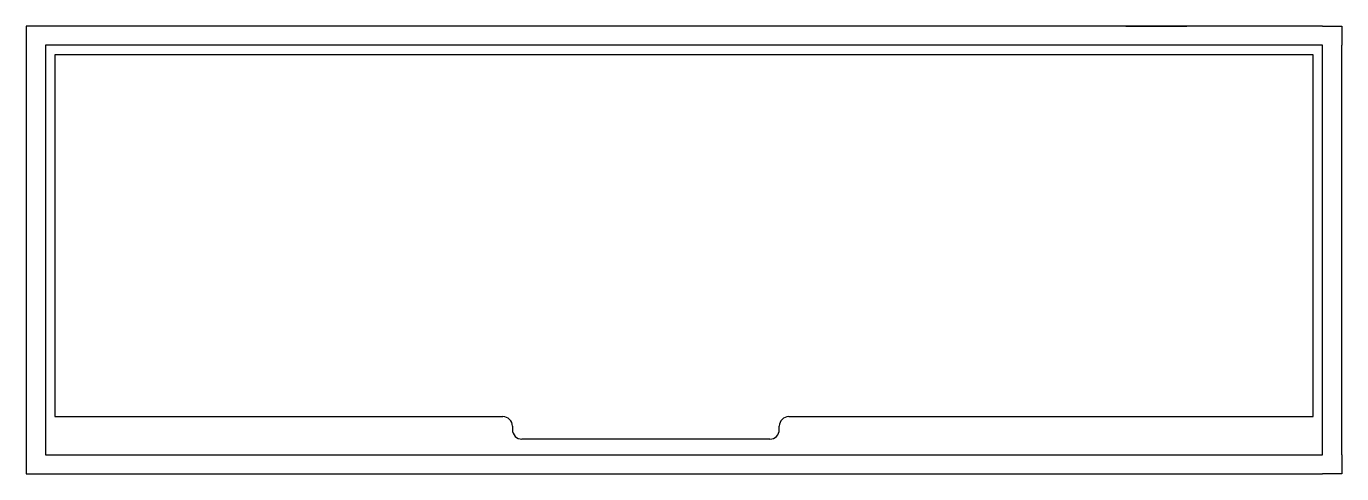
# Model space of a CAD drawing. Header units: inches. Extents: x 10.34 to 18.96, y 2.98 to 5.91.
import ezdxf

# ---------------------------------------------------------------- set-up
doc = ezdxf.new("R2010")
doc.units = ezdxf.units.IN
doc.header["$MEASUREMENT"] = 0

msp = doc.modelspace()

# ---------------------------------------------------------------- linework, layer by layer
for p, q in [((10.4616, 5.9138), (10.3366, 5.9138)), ((10.3366, 5.9138), (10.3366, 5.7888)), ((18.8366, 5.9138), (10.4616, 5.9138)), ((18.8366, 5.9138), (18.9616, 5.9138)), ((18.9616, 5.9138), (18.9616, 5.7888)), ((10.3366, 5.7888), (10.3366, 3.1013)), ((18.8366, 5.7888), (10.4616, 5.7888)), ((10.4616, 5.7888), (10.4616, 3.1013)), ((18.8366, 3.1013), (18.8366, 5.7888)), ((18.9616, 3.1013), (18.9616, 5.7888)), ((10.5241, 5.7263), (10.5241, 3.3513)), ((18.7741, 5.7263), (10.5241, 5.7263)), ((18.7741, 3.3513), (18.7741, 5.7263)), ((10.5241, 3.3513), (13.4616, 3.3513)), ((13.5241, 3.2888), (13.5241, 3.2659)), ((15.2741, 3.2659), (15.2741, 3.2888)), ((15.3366, 3.3513), (18.7741, 3.3513)), ((15.2116, 3.2034), (13.5866, 3.2034)), ((10.3366, 3.1013), (10.3366, 2.9763)), ((10.4616, 3.1013), (18.8366, 3.1013)), ((18.9616, 3.1013), (18.9616, 2.9763)), ((10.3366, 2.9763), (10.4616, 2.9763)), ((10.4616, 2.9763), (18.8366, 2.9763)), ((18.9616, 2.9763), (18.8366, 2.9763))]:
    msp.add_line(p, q)
at = {"extrusion": (0, 1, 0)}
for p, q in [((17.9456, 5.9138, 0.125), (17.5456, 5.9138, 0.125)), ((17.5456, 5.9138, 0.125), (17.5456, 5.9138, 0.2809)), ((17.5456, 5.9138, 0.2809), (17.9456, 5.9138, 0.2809)), ((17.9456, 5.9138, 0.2809), (17.9456, 5.9138, 0.125))]:
    msp.add_line(p, q, dxfattribs=at)
for centre, start, end in [((13.4616, 3.2888), 0, 90), ((15.3366, 3.2888), 90, 180), ((13.5866, 3.2659), 180, 270), ((15.2116, 3.2659), 270, 0)]:
    msp.add_arc(centre, 0.0625, start, end)

doc.saveas('drawing.dxf')
